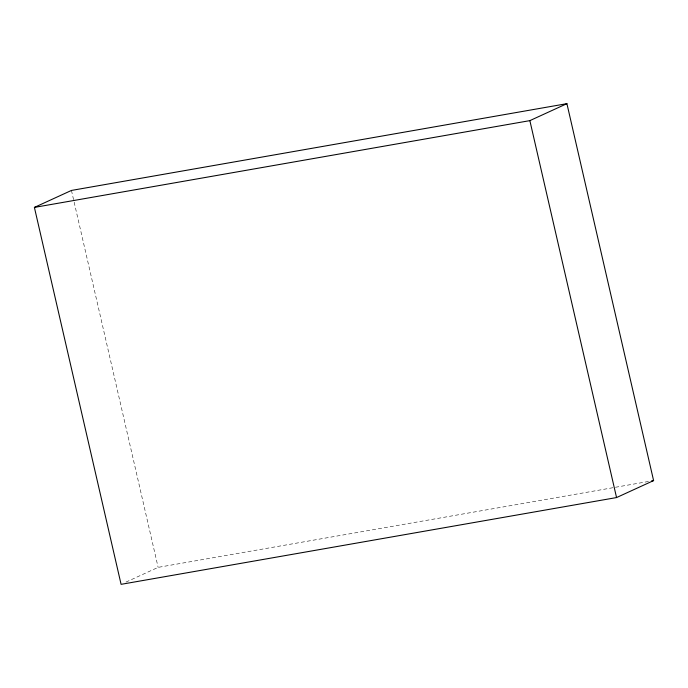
<?xml version="1.0" encoding="UTF-8"?>
<svg xmlns="http://www.w3.org/2000/svg" width="688" height="688" viewBox="0 0 688 688"><rect width="100%" height="100%" fill="white"/><g stroke="black" fill="none" stroke-linecap="round" stroke-linejoin="round"><path stroke-width="0.52" stroke-dasharray="3.44 2.58" d="M125.964 582.1L158.137 567.368L649.369 481.333M71.449 190.438L158.137 567.368"/><path stroke-width="1.03" d="M34.4 207.406L71.449 190.438L566.912 103.664L653.6 480.594L616.551 497.562L121.088 584.336L34.4 207.406L529.863 120.632L566.912 103.664M651.484 480.964L653.6 480.594M529.863 120.632L616.551 497.562"/></g></svg>
